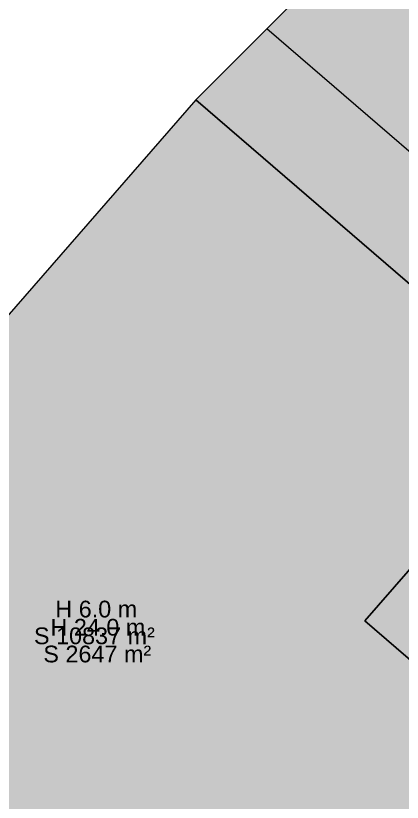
# Model space of a CAD drawing. Header units: metres. Extents: x -3 to 687, y -1 to 1371.
# Drawn here: x 164.45 to 187.54, y 380.41 to 427.44 of the extents above; entities that cross this region are included whole.
import ezdxf

# ---------------------------------------------------------------- set-up
doc = ezdxf.new("R2010")
doc.units = ezdxf.units.M
doc.header["$MEASUREMENT"] = 0
for name, color, linetype, lineweight, true_color in [('TPX_BUILDING_AREAS_TEXT', 7, 'CONTINUOUS', 0, 0x000000), ('TPX_BUILDING_HEIGHTS_TEXT', 7, 'CONTINUOUS', 0, 0x000000), ('TPX_BUILDINGS', 7, 'CONTINUOUS', 0, 0x000000), ('TPX_BUILDINGS_HATCH', 7, 'CONTINUOUS', 0, 0xf0f0f0), ('TPX_BUILDINGS_SHADOWS_HATCH', 7, 'CONTINUOUS', 0, 0x000000), ('TPX_BUILDINGS_SHADOWS_OUTLINES', 7, 'CONTINUOUS', 0, 0x000000)]:
    doc.layers.add(name, color=color, linetype=linetype, lineweight=lineweight, true_color=true_color)
doc.styles.add('TPX_TEXTE', font='arial.ttf')

msp = doc.modelspace()

# ---------------------------------------------------------------- hatches: boundary and pattern name
at = {"layer": 'TPX_BUILDINGS_HATCH'}
msp.add_hatch(color=256, dxfattribs=at).paths.add_polyline_path([(175.199, 422.418), (146.825, 389.817), (209.526, 335.765), (220.533, 348.395), (226.728, 355.517), (185.295, 391.252), (196.466, 404.08), (175.199, 422.418)])
msp.add_hatch(color=256, dxfattribs=at).paths.add_polyline_path([(175.199, 422.418), (146.825, 389.817), (209.526, 335.765), (220.533, 348.395), (226.728, 355.517), (185.295, 391.252), (196.466, 404.08), (175.199, 422.418)])
at = {"layer": 'TPX_BUILDINGS_SHADOWS_HATCH'}
for points in [[(192.169, 439.389), (175.199, 422.418), (196.466, 404.08), (185.295, 391.252), (226.728, 355.517), (220.533, 348.395), (221.407, 347.646), (226.497, 352.736), (237.503, 365.365), (243.699, 372.488), (202.265, 408.223), (213.436, 421.051), (192.169, 439.389)], [(179.441, 426.661), (175.199, 422.418), (196.466, 404.08), (185.295, 391.252), (226.728, 355.517), (220.533, 348.395), (220.845, 348.127), (224.775, 352.637), (230.971, 359.76), (189.537, 395.495), (200.709, 408.323), (179.441, 426.661)]]:
    msp.add_hatch(color=256, dxfattribs=at).paths.add_polyline_path(points)

# ---------------------------------------------------------------- linework, layer by layer
at = {"layer": 'TPX_BUILDINGS', "elevation": 0.042}
msp.add_lwpolyline([(175.199, 422.418), (146.825, 389.817), (209.526, 335.765), (220.533, 348.395), (226.728, 355.517), (185.295, 391.252), (196.466, 404.08)], close=True, dxfattribs=at)
msp.add_lwpolyline([(175.199, 422.418), (146.825, 389.817), (209.526, 335.765), (220.533, 348.395), (226.728, 355.517), (185.295, 391.252), (196.466, 404.08)], close=True, dxfattribs=at)
at = {"layer": 'TPX_BUILDINGS_SHADOWS_OUTLINES', "elevation": 0.039}
for points in [[(192.169, 439.389), (175.199, 422.418), (196.466, 404.08), (185.295, 391.252), (226.728, 355.517), (220.533, 348.395), (221.407, 347.646), (226.497, 352.736), (237.503, 365.365), (243.699, 372.488), (202.265, 408.223), (213.436, 421.051)], [(179.441, 426.661), (175.199, 422.418), (196.466, 404.08), (185.295, 391.252), (226.728, 355.517), (220.533, 348.395), (220.845, 348.127), (224.775, 352.637), (230.971, 359.76), (189.537, 395.495), (200.709, 408.323)]]:
    msp.add_lwpolyline(points, close=True, dxfattribs=at)

# ---------------------------------------------------------------- texts
at = {"layer": 'TPX_BUILDING_AREAS_TEXT', "style": 'TPX_TEXTE'}
for s, p in [('S 10837 m²', (165.537, 389.862, 0.045)), ('S 2647 m²', (166.097, 388.774, 0.045))]:
    msp.add_text(s, height=1, dxfattribs=at).set_placement(p)
at = {"layer": 'TPX_BUILDING_HEIGHTS_TEXT', "style": 'TPX_TEXTE'}
for s, p in [('H 6.0 m', (166.812, 391.462, 0.045)), ('H 24.0 m', (166.522, 390.374, 0.045))]:
    msp.add_text(s, height=1, dxfattribs=at).set_placement(p)

doc.saveas('drawing.dxf')
